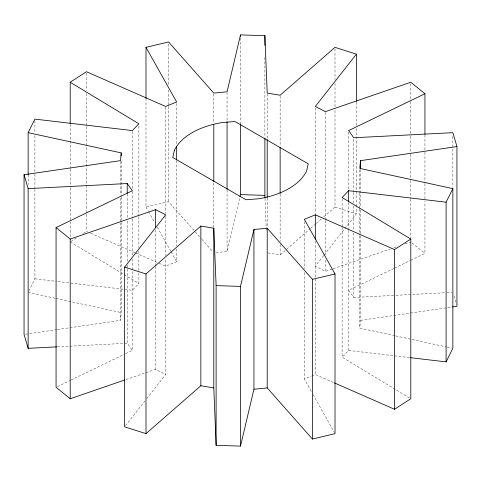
<?xml version="1.0" encoding="UTF-8"?>
<svg xmlns="http://www.w3.org/2000/svg" width="481" height="481" viewBox="0 0 481 481"><rect width="100%" height="100%" fill="white"/><g stroke="black" fill="none" stroke-linecap="round" stroke-linejoin="round"><path stroke-width="0.36" stroke-dasharray="2.4 1.8" d="M57.431 329.557L120.478 320.352L121.23 312.596L121.23 222.619M394.949 335.756L359.77 328.108L360.522 320.352L360.522 235.624M216.005 252.579L227.062 251.491L239.809 197.511M28.788 291.077L34.903 278.818L34.903 189.592M125.535 425.655L144.907 400.974M146.753 398.623L165.668 374.531L165.668 258.309M323.635 255.597L315.332 266.173L325.366 271.356L332.431 268.921M324.098 255.008L344.396 229.148M344.853 228.565L356.385 213.871L356.385 207.125M138.877 272.986L138.877 283.483L132.365 290.284L57.221 281.445M409.517 397.985L342.123 357.221L348.635 350.415L348.635 230.303M267.923 252.916L280.14 254.948L310.119 228.776M310.684 228.283L315.776 223.839M316.342 223.346L321.434 218.897M323.695 216.925L335.01 207.046L335.01 109.578M70.827 241.54L76.461 237.897M83.345 233.447L86.478 231.427L87.843 232.028M57.419 386.604L70.244 380.411M70.923 380.086L124.934 354.004M125.613 353.679L132.365 350.415L132.365 258.796M393.873 268.44L348.635 290.284L353.788 297.462L395.069 295.34M394.552 268.115L410.077 260.618M410.756 260.293L424.933 253.445L424.933 200.962M176.647 248.93L176.647 261.676L165.668 266.173L158.159 262.879M311.291 391.384L304.353 379.022L311.219 376.214M311.904 375.932L315.332 374.531L333.766 382.617M333.135 268.681L390.325 248.99M393.855 247.775L396.675 246.807M405.152 243.885L410.798 241.943M125.98 379.557L155.634 369.348L165.668 374.531M145.99 98.328L145.99 207.046L168.56 201.653L201.365 238.744M25.535 334.217L56.686 329.665M360.522 320.352L452.501 306.92M395.815 295.304L446.103 292.719M446.855 292.676L452.11 292.406M57.413 346.831L127.212 343.236L132.365 350.415M34.903 278.818L56.481 281.355M348.635 350.415L410.383 357.684M395.683 335.912L446.26 346.903M446.993 347.06L451.394 348.016M28.145 292.37L55.261 298.262M55.994 298.418L121.23 312.596M335.01 207.046L356.385 213.871M90.572 233.225L134.945 252.693M135.63 252.994L157.473 262.578M70.202 241.943L138.877 283.483M411.928 242.863L424.933 253.445M201.864 239.31L212.8 251.671M313.113 394.63L334.277 432.353M145.99 207.046L148.184 210.949M148.545 211.604L154.383 222.006M157.305 227.212L170.803 251.274M171.17 251.924L176.647 261.676M453.884 295.845L456.337 304.184M265.007 198.37L266.366 231.92M452.855 136.412L452.855 187.398M424.933 134.981L424.933 151.473M424.933 152.224L424.933 182.966M424.933 183.718L424.933 200.21M410.798 83.742L410.798 100.986M410.798 101.731L410.798 135.474M410.798 136.225L410.798 153.469M410.798 154.221L410.798 179.714M410.798 180.459L410.798 198.455M410.798 199.206L410.798 238.197M360.522 169.643L360.522 207.137M360.522 210.131L360.522 234.878M359.77 169.907L359.77 192.4M359.77 193.152L359.77 208.147M359.77 208.892L359.77 235.137M359.77 235.888L359.77 328.108M356.385 102.152L356.385 125.397M356.385 128.397L356.385 206.373M353.788 139.262L353.788 191.745M353.788 192.496L353.788 202.994M353.788 205.994L353.788 229.984M353.788 232.984L353.788 297.462M348.635 132.083L348.635 189.815M348.635 202.561L348.635 229.702M342.123 199.014L342.123 226.755M342.123 227.507L342.123 357.221M335.01 48.846L335.01 79.587M335.01 83.333L335.01 108.826M325.366 112.398L325.366 219.619M325.366 220.37L325.366 254.858M325.366 260.107L325.366 271.356M315.332 107.972L315.332 213.69M315.332 241.065L315.332 374.531M304.353 221.573L304.353 268.807M304.353 272.559L304.353 379.022M280.14 95.99L280.14 146.23M280.14 194.216L280.14 241.45M280.14 244.45L280.14 254.948M267.208 93.843L267.208 138.829M267.208 198.064L267.208 227.303M264.887 57.425L264.887 137.65M240.5 37.891L240.5 124.116M227.062 92.538L227.062 121.783M227.062 190.013L227.062 251.491M213.792 93.843L213.792 123.082M213.792 183.063L213.792 227.303M176.647 103.475L176.647 144.715M176.647 160.456L176.647 245.935M168.56 44.198L168.56 86.183M168.56 89.935L168.56 105.682M168.56 106.427L168.56 201.653M165.668 107.221L165.668 213.69M165.668 216.324L165.668 255.676M155.634 229.888L155.634 265.879M155.634 266.63L155.634 369.348M138.877 126.028L138.877 216.005M138.877 216.757L138.877 247.499M138.877 251.244L138.877 272.24M132.365 131.331L132.365 189.063M132.365 191.462L132.365 218.308M132.365 219.059L132.365 255.796M127.212 194.029L127.212 218.025M127.212 221.026L127.212 262.259M127.212 265.259L127.212 268.26M127.212 269.011L127.212 343.236M121.23 161.135L121.23 196.374M121.23 197.126L121.23 221.867M120.478 161.4L120.478 195.136M120.478 198.136L120.478 222.132M120.478 222.877L120.478 320.352M86.478 73.226L86.478 90.47M86.478 93.47L86.478 125.709M86.478 126.461L86.478 213.432M86.478 214.183L86.478 231.427M70.202 124.23L70.202 168.464M70.202 169.216L70.202 187.211M70.202 187.957L70.202 220.947M70.202 221.699L70.202 237.446M34.903 120.611L34.903 132.612M34.903 135.606L34.903 173.1M34.903 173.845L34.903 188.841M28.145 174.651L28.145 184.397"/><path stroke-width="0.72" d="M28.145 174.651L28.145 132.666L121.23 152.892L120.478 160.648L24.05 174.729L24.05 334.433L28.145 348.334L56.662 346.867M145.99 98.328L145.99 47.342L168.56 41.949L213.792 93.092L227.062 91.793L240.5 34.891L264.887 35.684L267.208 93.092L280.14 95.244L335.01 47.342L356.385 54.167L315.332 106.469L325.366 111.652L410.798 82.239L424.933 93.741L348.635 130.585L353.788 137.764L452.855 132.666L456.95 146.567L360.522 160.648L359.77 168.404L452.855 188.63L452.855 348.334L446.097 361.886L410.383 357.684M239.983 196.783L240.5 194.595L240.5 124.116M24.05 174.729L28.145 188.63L127.212 183.538L132.365 190.716L56.067 227.555L70.202 239.057L155.634 209.644L165.668 214.827L124.615 267.129L124.615 426.833L145.99 433.658L145.99 273.954L200.86 226.052L213.792 228.204L213.792 387.908L216.113 445.316L240.5 446.109L240.5 286.405L253.938 229.509L267.208 228.204L312.44 279.347L312.44 439.051L335.01 433.658L335.01 273.954L304.353 219.324L315.332 214.827L394.522 249.573L410.798 239.057L342.123 197.517L348.635 190.716L446.097 202.182L452.855 188.63M240.5 446.109L253.938 389.207L253.938 229.509M28.145 132.666L34.903 119.114L132.365 130.585L138.877 123.779L70.202 82.239L86.478 71.723L165.668 106.469L176.647 101.978L145.99 47.342M145.99 433.658L200.86 385.756L200.86 226.052M334.445 382.918L394.522 409.277L410.798 398.761L410.798 239.057M56.067 227.555L56.067 387.259L70.202 398.761L124.567 380.044M312.44 279.347L335.01 273.954M452.501 306.92L456.95 306.271L456.95 146.567M253.938 389.207L267.208 387.908L312.44 439.051M240.5 194.595L264.887 195.388L264.977 197.625M213.792 228.204L216.113 285.612L240.5 286.405M200.86 385.756L213.792 387.908M124.615 267.129L145.99 273.954M446.097 202.182L446.097 361.886M424.933 93.741L424.933 134.229M394.522 249.573L394.522 409.277M360.522 160.648L360.522 168.897M356.385 54.167L356.385 101.401M348.635 190.716L348.635 201.96M315.332 214.827L315.332 239.568M280.14 146.976L280.14 193.464M267.208 139.58L267.208 197.312M267.208 228.204L267.208 387.908M264.887 35.684L264.887 45.43M264.887 138.402L264.887 195.388M240.5 34.891L240.5 36.394M227.062 121.783L227.062 189.261M216.113 285.612L216.113 445.316M213.792 124.585L213.792 181.565M176.647 146.964L176.647 159.71M155.634 209.644L155.634 227.639M127.212 183.538L127.212 193.284M121.23 152.892L121.23 155.886M70.202 82.239L70.202 123.479M70.202 239.057L70.202 398.761M28.145 188.63L28.145 348.334M174.375 150.421L172.763 157.473L245.995 199.753L258.219 198.827A68.458 39.526 0 0 0 306.625 170.875L308.237 163.823L235.005 121.543L222.781 122.469A68.458 39.526 0 0 0 174.375 150.421"/></g></svg>
